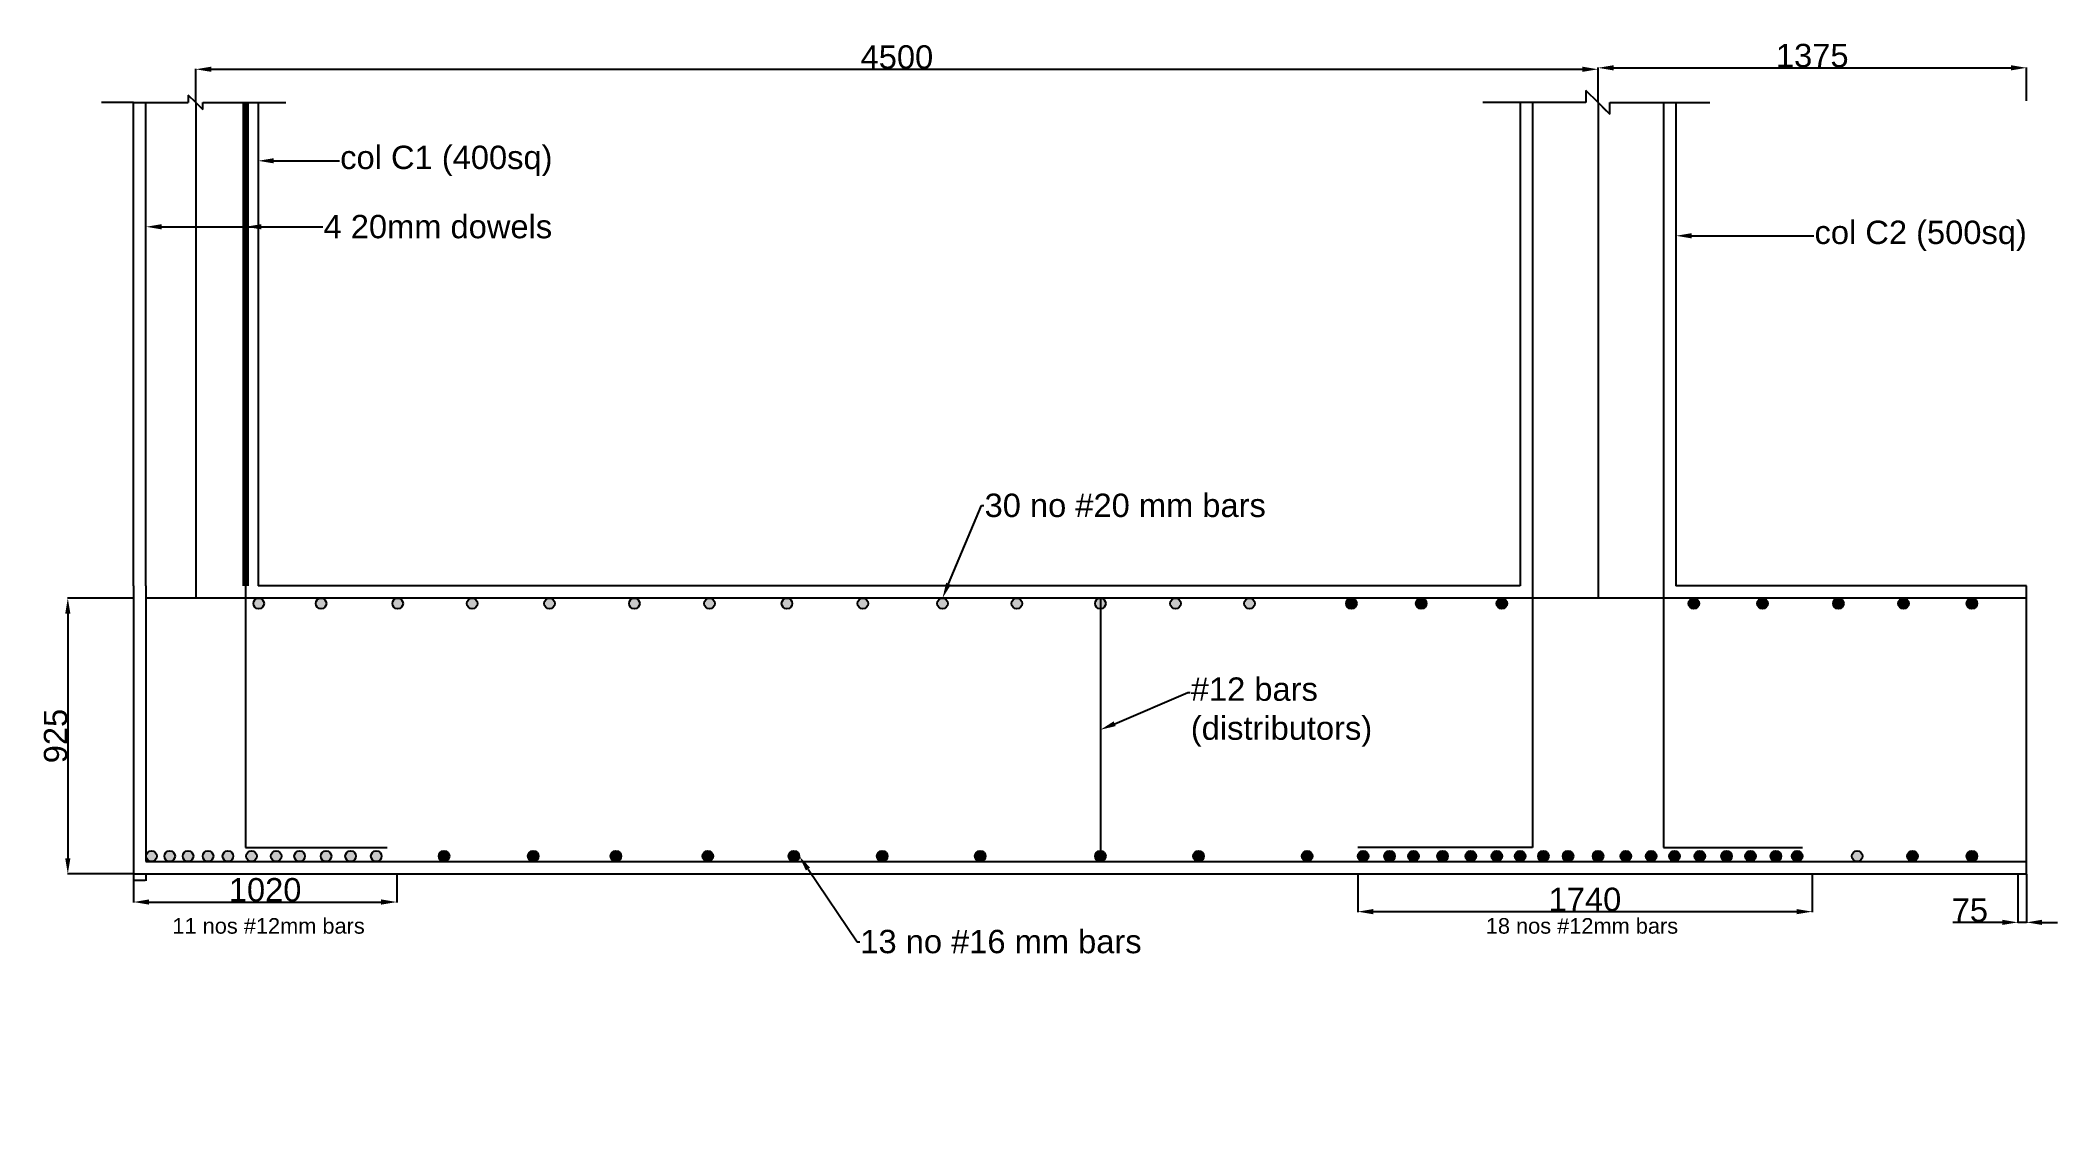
# Model space of a CAD drawing. Header units: millimetres. Extents: x 11113 to 17586, y 10995 to 14449.
import ezdxf
from ezdxf import colors
from ezdxf.entities.mleader import LeaderData, LeaderLine
from ezdxf.math import Vec2, Vec3

# ---------------------------------------------------------------- set-up
doc = ezdxf.new("R2010")
doc.units = ezdxf.units.MM
doc.layers.get('0').update_dxf_attribs({"true_color": 0xc2ced6})
doc.styles.get("Standard").update_dxf_attribs({"font": 'arial.ttf'})
doc.dimstyles.new('ISO-25', dxfattribs={"dimtxt": 2.5, "dimasz": 2.5, "dimexe": 1.25, "dimexo": 0.625, "dimtad": 1, "dimtxsty": 'Standard', "dimcen": 2.5, "dimadec": 0, "dimazin": 0, "dimtfac": 1, "dimtmove": 0, "dimatfit": 3, "dimfxl": 1, "dimarcsym": 0})

# ---------------------------------------------------------------- blocks, each defined once
blk = doc.blocks.new('*D44')
at = {"color": 0, "lineweight": -2, "transparency": 16777216}
for p, q in [((11611.4, 14249.5), (11611.4, 14357.3)), ((11661.4, 14356), (16061.4, 14356)), ((16111.4, 14249.5), (16111.4, 14357.3))]:
    blk.add_line(p, q, dxfattribs=at)
at = {"color": 0, "transparency": 16777216}
for points in [[(11661.4, 14364.4), (11661.4, 14347.7), (11611.4, 14356)], [(16061.4, 14364.4), (16061.4, 14347.7), (16111.4, 14356)]]:
    blk.add_solid(points, dxfattribs=at)
at = {"layer": 'Defpoints', "color": 0, "transparency": 16777216}
for p in [(16111.4, 14356), (11611.4, 14248.9), (16111.4, 14248.9)]:
    blk.add_point(p, dxfattribs=at)
at = {"color": 0, "transparency": 16777216, "insert": (13861.4, 14394.9), "char_height": 75, "attachment_point": 5}
blk.add_mtext('4500', dxfattribs=at)
blk = doc.blocks.new('*D45')
at = {"color": 0, "lineweight": -2, "transparency": 16777216}
for p, q in [((16111.4, 14255.1), (16111.4, 14361.9)), ((16161.4, 14360.7), (17436.4, 14360.7)), ((17486.4, 14255.1), (17486.4, 14361.9))]:
    blk.add_line(p, q, dxfattribs=at)
at = {"color": 0, "transparency": 16777216}
for points in [[(16161.4, 14369), (16161.4, 14352.3), (16111.4, 14360.7)], [(17436.4, 14369), (17436.4, 14352.3), (17486.4, 14360.7)]]:
    blk.add_solid(points, dxfattribs=at)
at = {"layer": 'Defpoints', "color": 0, "transparency": 16777216}
for p in [(17486.4, 14360.7), (16111.4, 14254.4), (17486.4, 14254.4)]:
    blk.add_point(p, dxfattribs=at)
at = {"color": 0, "transparency": 16777216, "insert": (16798.9, 14399.6), "char_height": 75, "attachment_point": 5}
blk.add_mtext('1375', dxfattribs=at)
blk = doc.blocks.new('*D46')
at = {"color": 0, "lineweight": -2, "transparency": 16777216}
for p, q in [((11410.8, 12659), (11199.4, 12659)), ((11200.7, 12609), (11200.7, 11824)), ((11410.8, 11774), (11199.4, 11774))]:
    blk.add_line(p, q, dxfattribs=at)
at = {"color": 0, "transparency": 16777216}
for points in [[(11192.4, 12609), (11209, 12609), (11200.7, 12659)], [(11192.4, 11824), (11209, 11824), (11200.7, 11774)]]:
    blk.add_solid(points, dxfattribs=at)
at = {"layer": 'Defpoints', "color": 0, "transparency": 16777216}
for p in [(11411.4, 12659), (11200.7, 11774), (11411.4, 11774)]:
    blk.add_point(p, dxfattribs=at)
at = {"color": 0, "transparency": 16777216, "insert": (11161.8, 12216.5), "char_height": 75, "attachment_point": 5, "rotation": 90}
blk.add_mtext('925', dxfattribs=at)
blk = doc.blocks.new('*D47')
at = {"color": 0, "lineweight": -2, "transparency": 16777216}
for p, q in [((11411.4, 11773.3), (11411.4, 11752.3)), ((11413.9, 11753.6), (11448.9, 11753.6)), ((11451.4, 11773.3), (11451.4, 11752.3))]:
    blk.add_line(p, q, dxfattribs=at)
at = {"color": 0, "transparency": 16777216}
for points in [[(11413.9, 11754), (11413.9, 11753.2), (11411.4, 11753.6)], [(11448.9, 11754), (11448.9, 11753.2), (11451.4, 11753.6)]]:
    blk.add_solid(points, dxfattribs=at)
at = {"layer": 'Defpoints', "color": 0, "transparency": 16777216}
for p in [(11411.4, 11774), (11451.4, 11774), (11451.4, 11753.6)]:
    blk.add_point(p, dxfattribs=at)
at = {"color": 0, "transparency": 16777216, "insert": (11431.4, 11755.5), "char_height": 2.5, "attachment_point": 5}
blk.add_mtext('85', dxfattribs=at)
blk = doc.blocks.new('*D48')
at = {"color": 0, "lineweight": -2, "transparency": 16777216}
for p, q in [((11411.4, 11773.3), (11411.4, 11682.7)), ((12256.3, 11773.3), (12256.3, 11682.7)), ((11461.4, 11683.9), (12206.3, 11683.9))]:
    blk.add_line(p, q, dxfattribs=at)
at = {"color": 0, "transparency": 16777216}
for points in [[(11461.4, 11692.2), (11461.4, 11675.6), (11411.4, 11683.9)], [(12206.3, 11692.2), (12206.3, 11675.6), (12256.3, 11683.9)]]:
    blk.add_solid(points, dxfattribs=at)
at = {"layer": 'Defpoints', "color": 0, "transparency": 16777216}
for p in [(11411.4, 11774), (12256.3, 11774), (12256.3, 11683.9)]:
    blk.add_point(p, dxfattribs=at)
at = {"color": 0, "transparency": 16777216, "insert": (11833.9, 11722.8), "char_height": 75, "attachment_point": 5}
blk.add_mtext('1020', dxfattribs=at)
blk = doc.blocks.new('*D49')
at = {"color": 0, "lineweight": -2, "transparency": 16777216}
for p, q in [((15340.1, 11773.3), (15340.1, 11651.8)), ((16798.9, 11773.3), (16798.9, 11651.8)), ((15390.1, 11653), (16748.9, 11653))]:
    blk.add_line(p, q, dxfattribs=at)
at = {"color": 0, "transparency": 16777216}
for points in [[(15390.1, 11661.4), (15390.1, 11644.7), (15340.1, 11653)], [(16748.9, 11661.4), (16748.9, 11644.7), (16798.9, 11653)]]:
    blk.add_solid(points, dxfattribs=at)
at = {"layer": 'Defpoints', "color": 0, "transparency": 16777216}
for p in [(15340.1, 11774), (16798.9, 11774), (16798.9, 11653)]:
    blk.add_point(p, dxfattribs=at)
at = {"color": 0, "transparency": 16777216, "insert": (16069.5, 11691.9), "char_height": 75, "attachment_point": 5}
blk.add_mtext('1740', dxfattribs=at)
blk = doc.blocks.new('*D50')
at = {"color": 0, "lineweight": -2, "transparency": 16777216}
for p, q in [((17458.9, 11773.3), (17458.9, 11617.4)), ((17486.4, 11773.3), (17486.4, 11617.4)), ((17408.9, 11618.6), (17250.2, 11618.6)), ((17486.4, 11618.6), (17458.9, 11618.6)), ((17536.4, 11618.6), (17586.4, 11618.6))]:
    blk.add_line(p, q, dxfattribs=at)
at = {"color": 0, "transparency": 16777216}
for points in [[(17408.9, 11626.9), (17408.9, 11610.3), (17458.9, 11618.6)], [(17536.4, 11626.9), (17536.4, 11610.3), (17486.4, 11618.6)]]:
    blk.add_solid(points, dxfattribs=at)
at = {"layer": 'Defpoints', "color": 0, "transparency": 16777216}
for p in [(17458.9, 11774), (17486.4, 11774), (17458.9, 11618.6)]:
    blk.add_point(p, dxfattribs=at)
at = {"color": 0, "transparency": 16777216, "insert": (17304.6, 11657.4), "char_height": 75, "attachment_point": 5}
blk.add_mtext('75', dxfattribs=at)

msp = doc.modelspace()

# ---------------------------------------------------------------- hatches: boundary and pattern name
h = msp.add_hatch(color=252)
h.dxf.hatch_style = 1
h.paths.add_polyline_path([(16960.065, 11831.056, 1), (16925.866, 11831.056, 1)])
h.paths.add_polyline_path([(11830.418, 12641.857, 1), (11796.219, 12641.857, 1)])
h.paths.add_polyline_path([(12030.56, 12641.857, 1), (11996.361, 12641.857, 1)])
h.paths.add_polyline_path([(12276.517, 12641.857, 1), (12242.318, 12641.857, 1)])
h.paths.add_polyline_path([(12515.241, 12641.857, 1), (12481.042, 12641.857, 1)])
h.paths.add_polyline_path([(12763.61, 12641.857, 1), (12729.411, 12641.857, 1)])
h.paths.add_polyline_path([(13001.893, 12641.857, 1), (13036.092, 12641.857, 1)])
h.paths.add_polyline_path([(13277.227, 12641.857, 1), (13243.028, 12641.857, 1)])
h.paths.add_polyline_path([(13491.396, 12641.857, 1), (13525.595, 12641.857, 1)])
h.paths.add_polyline_path([(13734.942, 12641.857, 1), (13769.141, 12641.857, 1)])
h.paths.add_polyline_path([(14024.744, 12641.857, 1), (13990.545, 12641.857, 1)])
h.paths.add_polyline_path([(14263.275, 12641.857, 1), (14229.076, 12641.857, 1)])
h.paths.add_polyline_path([(14514.27, 12658.956), (14514.27, 12624.757, 0.41421356), (14531.37, 12641.857, 0.41421356)])
h.paths.add_polyline_path([(14514.27, 12658.956, 0.41421356), (14497.171, 12641.857, 0.41421356), (14514.27, 12624.757)])
h.paths.add_polyline_path([(14738.456, 12641.857, 1), (14772.655, 12641.857, 1)])
h.paths.add_polyline_path([(14975.912, 12641.857, 1), (15010.111, 12641.857, 1)])
h = msp.add_hatch(color=252)
h.dxf.hatch_style = 1
h.paths.add_polyline_path([(15336.983, 12641.857, 1), (15302.784, 12641.857, 1)], flags=17)
h = msp.add_hatch(color=252)
h.dxf.hatch_style = 1
h.paths.add_polyline_path([(15527.144, 12641.857, 1), (15561.343, 12641.857, 1)], flags=17)
h = msp.add_hatch(color=252)
h.dxf.hatch_style = 1
h.paths.add_polyline_path([(15819.927, 12641.857, 1), (15785.728, 12641.857, 1)], flags=17)
h = msp.add_hatch(color=252)
h.dxf.hatch_style = 1
h.paths.add_polyline_path([(16435.965, 12641.857, 1), (16401.766, 12641.857, 1)], flags=17)
h = msp.add_hatch(color=252)
h.dxf.hatch_style = 1
h.paths.add_polyline_path([(16622.322, 12641.857, 1), (16656.521, 12641.857, 1)], flags=17)
h = msp.add_hatch(color=252)
h.dxf.hatch_style = 1
h.paths.add_polyline_path([(16865.695, 12641.857, 1), (16899.894, 12641.857, 1)], flags=17)
h = msp.add_hatch(color=252)
h.dxf.hatch_style = 1
h.paths.add_polyline_path([(17109.043, 12641.857, 1), (17074.844, 12641.857, 1)], flags=17)
h = msp.add_hatch(color=252)
h.dxf.hatch_style = 1
h.paths.add_polyline_path([(17294.235, 12641.857, 1), (17328.434, 12641.857, 1)], flags=17)
h = msp.add_hatch(color=252)
h.dxf.hatch_style = 1
h.paths.add_polyline_path([(11486.477, 11831.056, 1), (11452.278, 11831.056, 1)])
h.paths.add_polyline_path([(11544.874, 11831.056, 1), (11510.675, 11831.056, 1)])
h.paths.add_polyline_path([(11569.344, 11831.056, 1), (11603.543, 11831.056, 1)])
h.paths.add_polyline_path([(11667.847, 11831.056, 1), (11633.648, 11831.056, 1)])
h.paths.add_polyline_path([(11697.621, 11831.056, 1), (11731.82, 11831.056, 1)])
h.paths.add_polyline_path([(11807.394, 11831.056, 1), (11773.195, 11831.056, 1)])
h.paths.add_polyline_path([(11852.415, 11831.056, 1), (11886.614, 11831.056, 1)])
h.paths.add_polyline_path([(11927.586, 11831.056, 1), (11961.785, 11831.056, 1)])
h.paths.add_polyline_path([(12012.406, 11831.056, 1), (12046.605, 11831.056, 1)])
h.paths.add_polyline_path([(12125.487, 11831.056, 1), (12091.288, 11831.056, 1)])
h.paths.add_polyline_path([(12173.563, 11831.056, 1), (12207.762, 11831.056, 1)])
h = msp.add_hatch(color=252)
h.dxf.hatch_style = 1
h.paths.add_polyline_path([(12390.971, 11831.056, 1), (12425.17, 11831.056, 1)])
h = msp.add_hatch(color=252)
h.dxf.hatch_style = 1
h.paths.add_polyline_path([(12711.505, 11831.056, 1), (12677.306, 11831.056, 1)])
h = msp.add_hatch(color=252)
h.dxf.hatch_style = 1
h.paths.add_polyline_path([(12942.587, 11831.056, 1), (12976.786, 11831.056, 1)])
h = msp.add_hatch(color=252)
h.dxf.hatch_style = 1
h.paths.add_polyline_path([(13237.343, 11831.056, 1), (13271.542, 11831.056, 1)])
h = msp.add_hatch(color=252)
h.dxf.hatch_style = 1
h.paths.add_polyline_path([(13548.052, 11831.056, 1), (13513.853, 11831.056, 1)])
h = msp.add_hatch(color=252)
h.dxf.hatch_style = 1
h.paths.add_polyline_path([(13797.381, 11831.056, 1), (13831.58, 11831.056, 1)])
h = msp.add_hatch(color=252)
h.dxf.hatch_style = 1
h.paths.add_polyline_path([(14112.001, 11831.056, 1), (14146.2, 11831.056, 1)])
h = msp.add_hatch(color=252)
h.dxf.hatch_style = 1
h.paths.add_polyline_path([(14514.27, 11848.155, 0.41421356), (14497.171, 11831.056, 0.41421356), (14514.27, 11813.956)])
h = msp.add_hatch(color=252)
h.dxf.hatch_style = 1
h.paths.add_polyline_path([(14514.27, 11848.155), (14514.27, 11813.956, 0.41421356), (14531.37, 11831.056, 0.41421356)], flags=17)
h = msp.add_hatch(color=252)
h.dxf.hatch_style = 1
h.paths.add_polyline_path([(14812.388, 11831.056, 1), (14846.587, 11831.056, 1)], flags=17)
h = msp.add_hatch(color=252)
h.dxf.hatch_style = 1
h.paths.add_polyline_path([(15160.786, 11831.056, 1), (15194.985, 11831.056, 1)], flags=17)
h = msp.add_hatch(color=252)
h.dxf.hatch_style = 1
h.paths.add_polyline_path([(15374.643, 11831.056, 1), (15340.444, 11831.056, 1)], flags=17)
h = msp.add_hatch(color=252)
h.dxf.hatch_style = 1
h.paths.add_polyline_path([(15425.52, 11831.056, 1), (15459.719, 11831.056, 1)], flags=17)
h = msp.add_hatch(color=252)
h.dxf.hatch_style = 1
h.paths.add_polyline_path([(15502.308, 11831.056, 1), (15536.507, 11831.056, 1)], flags=17)
h = msp.add_hatch(color=252)
h.dxf.hatch_style = 1
h.paths.add_polyline_path([(15595.557, 11831.056, 1), (15629.756, 11831.056, 1)], flags=17)
h = msp.add_hatch(color=252)
h.dxf.hatch_style = 1
h.paths.add_polyline_path([(15720.211, 11831.056, 1), (15686.012, 11831.056, 1)], flags=17)
h = msp.add_hatch(color=252)
h.dxf.hatch_style = 1
h.paths.add_polyline_path([(15769.683, 11831.056, 1), (15803.882, 11831.056, 1)], flags=17)
h = msp.add_hatch(color=252)
h.dxf.hatch_style = 1
h.paths.add_polyline_path([(15844.308, 11831.056, 1), (15878.507, 11831.056, 1)], flags=17)
h = msp.add_hatch(color=252)
h.dxf.hatch_style = 1
h.paths.add_polyline_path([(15918.933, 11831.056, 1), (15953.132, 11831.056, 1)], flags=17)
h = msp.add_hatch(color=252)
h.dxf.hatch_style = 1
h.paths.add_polyline_path([(16032.281, 11831.056, 1), (15998.082, 11831.056, 1)], flags=17)
h = msp.add_hatch(color=252)
h.dxf.hatch_style = 1
h.paths.add_polyline_path([(16128.538, 11831.056, 1), (16094.339, 11831.056, 1)], flags=17)
h = msp.add_hatch(color=252)
h.dxf.hatch_style = 1
h.paths.add_polyline_path([(16217.713, 11831.056, 1), (16183.514, 11831.056, 1)], flags=17)
h = msp.add_hatch(color=252)
h.dxf.hatch_style = 1
h.paths.add_polyline_path([(16299.123, 11831.056, 1), (16264.924, 11831.056, 1)], flags=17)
h = msp.add_hatch(color=252)
h.dxf.hatch_style = 1
h.paths.add_polyline_path([(16339.549, 11831.056, 1), (16373.748, 11831.056, 1)], flags=17)
h = msp.add_hatch(color=252)
h.dxf.hatch_style = 1
h.paths.add_polyline_path([(16455.158, 11831.056, 1), (16420.959, 11831.056, 1)], flags=17)
h = msp.add_hatch(color=252)
h.dxf.hatch_style = 1
h.paths.add_polyline_path([(16541.09, 11831.056, 1), (16506.891, 11831.056, 1)], flags=17)
h = msp.add_hatch(color=252)
h.dxf.hatch_style = 1
h.paths.add_polyline_path([(16617.976, 11831.056, 1), (16583.777, 11831.056, 1)], flags=17)
h = msp.add_hatch(color=252)
h.dxf.hatch_style = 1
h.paths.add_polyline_path([(16665.187, 11831.056, 1), (16699.386, 11831.056, 1)], flags=17)
h = msp.add_hatch(color=252)
h.dxf.hatch_style = 1
h.paths.add_polyline_path([(16767.443, 11831.056, 1), (16733.244, 11831.056, 1)], flags=17)
h = msp.add_hatch(color=252)
h.dxf.hatch_style = 1
h.paths.add_polyline_path([(17103.446, 11831.056, 1), (17137.645, 11831.056, 1)], flags=17)
h = msp.add_hatch(color=252)
h.dxf.hatch_style = 1
h.paths.add_polyline_path([(17294.235, 11831.056, 1), (17328.434, 11831.056, 1)], flags=17)

# ---------------------------------------------------------------- linework, layer by layer
for p, q in [((11411.438, 14248.883), (11309.09, 14248.883)), ((11411.438, 12698.956), (11411.438, 14248.883)), ((11411.438, 14248.883), (11587.212, 14248.883)), ((11451.438, 12698.956), (11451.438, 14248.883)), ((11611.438, 14248.883), (11587.212, 14272.844)), ((11587.212, 14272.844), (11587.212, 14248.883)), ((11611.438, 14248.883), (11633.959, 14226.714)), ((11611.438, 14248.883), (11611.438, 12658.956)), ((11633.959, 14226.714), (11633.959, 14248.883)), ((11633.959, 14248.883), (11811.438, 14248.883)), ((11811.438, 14248.883), (11811.438, 12698.956)), ((11811.438, 14248.883), (11900.468, 14248.883)), ((15861.438, 14248.883), (15741.583, 14248.883)), ((15861.438, 14248.883), (15861.438, 12698.956)), ((16071.837, 14248.883), (15861.438, 14248.883)), ((15901.438, 14248.883), (15901.438, 12698.956)), ((16111.438, 14248.883), (16071.837, 14288.244)), ((16071.837, 14288.244), (16071.837, 14248.883)), ((16111.438, 14248.883), (16137.781, 14222.701)), ((16111.438, 14248.883), (16149.105, 14211.445)), ((16111.438, 14248.883), (16111.438, 12658.956)), ((16149.105, 14248.883), (16361.438, 14248.883)), ((16149.105, 14211.445), (16149.105, 14248.883)), ((16321.438, 14248.883), (16321.438, 12698.956)), ((16361.438, 14248.883), (16361.438, 12698.956)), ((16361.438, 14248.883), (16470.401, 14248.883)), ((11411.438, 12698.956), (11411.438, 11773.956)), ((11451.438, 12698.956), (11451.438, 11813.956)), ((11771.438, 12698.956), (11771.438, 11859.286)), ((15861.438, 12698.956), (11811.438, 12698.956)), ((15901.438, 12698.956), (15901.438, 11859.286)), ((16321.438, 12698.956), (16321.438, 11859.286)), ((17486.438, 12698.956), (16361.438, 12698.956)), ((17486.438, 11773.956), (17486.438, 12698.956)), ((11611.438, 12658.956), (11451.438, 12658.956)), ((16111.438, 12658.956), (11611.438, 12658.956)), ((14514.27, 12658.956), (14514.27, 11813.956)), ((17486.438, 12658.956), (16111.438, 12658.956)), ((11771.438, 11859.286), (12225.806, 11859.286)), ((15463.219, 11859.286), (15340.1, 11859.286)), ((15901.438, 11859.286), (15463.219, 11859.286)), ((16321.438, 11859.286), (16750.344, 11859.286)), ((16750.344, 11859.286), (16767.728, 11859.286)), ((11451.438, 11813.956), (11611.438, 11813.956)), ((11611.438, 11813.956), (16111.438, 11813.956)), ((16111.438, 11813.956), (17486.438, 11813.956)), ((11411.438, 11773.956), (11611.438, 11773.956)), ((11451.438, 11773.956), (12471.438, 11773.956)), ((11611.438, 11773.956), (16111.438, 11773.956)), ((16111.438, 11773.956), (17486.438, 11773.956))]:
    msp.add_line(p, q)
at = {"lineweight": 211, "ltscale": 10}
msp.add_line((11771.438, 14248.883), (11771.438, 12698.956), dxfattribs=at)
for centre in [(11813.319, 12641.857), (12013.46, 12641.857), (12259.418, 12641.857), (12498.141, 12641.857), (12746.51, 12641.857), (13018.992, 12641.857), (13260.127, 12641.857), (13508.496, 12641.857), (13752.042, 12641.857), (14007.645, 12641.857), (14246.175, 12641.857), (14514.27, 12641.857), (14755.556, 12641.857), (14993.012, 12641.857), (15319.884, 12641.857), (15544.243, 12641.857), (15802.827, 12641.857), (16418.865, 12641.857), (16639.422, 12641.857), (16882.795, 12641.857), (17091.943, 12641.857), (17311.335, 12641.857), (11469.377, 11831.056), (11527.775, 11831.056), (11586.444, 11831.056), (11650.748, 11831.056), (11714.72, 11831.056), (11790.294, 11831.056), (11869.514, 11831.056), (11944.686, 11831.056), (12029.505, 11831.056), (12108.388, 11831.056), (12190.663, 11831.056), (12408.071, 11831.056), (12694.405, 11831.056), (12959.686, 11831.056), (13254.443, 11831.056), (13530.952, 11831.056), (13814.48, 11831.056), (14129.1, 11831.056), (14514.27, 11831.056), (14829.487, 11831.056), (15177.885, 11831.056), (15357.544, 11831.056), (15442.619, 11831.056), (15519.408, 11831.056), (15612.656, 11831.056), (15703.111, 11831.056), (15786.782, 11831.056), (15861.408, 11831.056), (15936.033, 11831.056), (16015.181, 11831.056), (16111.438, 11831.056), (16200.614, 11831.056), (16282.023, 11831.056), (16356.649, 11831.056), (16438.058, 11831.056), (16523.99, 11831.056), (16600.877, 11831.056), (16682.286, 11831.056), (16750.344, 11831.056), (16942.965, 11831.056), (17120.546, 11831.056), (17311.335, 11831.056)]:
    msp.add_circle(centre, 17.099)

# ---------------------------------------------------------------- texts
at = {"char_height": 50, "attachment_point": 1}
for s, insert in [('11 nos #12mm bars', (11536.323, 11632.34)), ('18 nos #12mm bars', (15751.193, 11632.34))]:
    msp.add_mtext(s, dxfattribs=dict(at, insert=insert))

# ---------------------------------------------------------------- dimensions: what is measured, and where the dimension line sits
for base, p1, p2, picture, middle in [((16111.438, 14356.03), (11611.438, 14248.883), (16111.438, 14248.883), '*D44', (13861.438, 14394.948)), ((17486.438, 14360.665), (16111.438, 14254.44), (17486.438, 14254.44), '*D45', (16798.938, 14399.609))]:
    dim = msp.add_linear_dim(base=base, p1=p1, p2=p2, dimstyle='ISO-25', override={"dimtxt": 75, "dimasz": 50})
    dim.commit()
    dim.dimension.update_dxf_attribs({"geometry": picture, "text_midpoint": middle})
dim = msp.add_linear_dim(base=(11200.683, 11773.956), p1=(11411.438, 12658.956), p2=(11411.438, 11773.956), angle=90, text='925', dimstyle='ISO-25', override={"dimtxt": 75, "dimasz": 50})
dim.commit()
dim.dimension.update_dxf_attribs({"geometry": '*D46', "text_midpoint": (11161.765, 12216.456)})
dim = msp.add_linear_dim(base=(11451.438, 11753.582), p1=(11411.438, 11773.956), p2=(11451.438, 11773.956), text='85', dimstyle='ISO-25')
dim.commit()
dim.dimension.update_dxf_attribs({"geometry": '*D47', "text_midpoint": (11431.438, 11755.483)})
for base, p1, p2, text, picture, middle in [((12256.267, 11683.913), (11411.438, 11773.956), (12256.267, 11773.956), '1020', '*D48', (11833.853, 11722.83)), ((16798.938, 11653.018), (15340.1, 11773.956), (16798.938, 11773.956), '1740', '*D49', (16069.519, 11691.936)), ((17458.882, 11618.607), (17486.438, 11773.956), (17458.882, 11773.956), '75', '*D50', (17304.565, 11657.371))]:
    dim = msp.add_linear_dim(base=base, p1=p1, p2=p2, text=text, dimstyle='ISO-25', override={"dimtxt": 75, "dimasz": 50})
    dim.commit()
    dim.dimension.update_dxf_attribs({"geometry": picture, "text_midpoint": middle})

# ---------------------------------------------------------------- leaders
ml = msp.add_multileader_mtext('Standard')
ml.set_content('col C1 (400sq)', color=256)
ml.set_leader_properties()
ml.build(insert=Vec2(0, 0))
ml.multileader.update_dxf_attribs({"arrow_head_size": 50})
ctx = ml.context
ctx.base_point, ctx.char_height, ctx.arrow_head_size, ctx.plane_origin = Vec3(12072.847, 14062.328), 75, 50, Vec3(11811.438, 14062.328)
notes = []
notes.append((ctx, [(0, (1, 1, 0), (12064.847, 14062.328), (1, 0), 8, [(0, [(11811.438, 14062.328)], 0, [])])]))
ctx.mtext.insert, ctx.mtext.flow_direction = Vec3(12074.847, 14110.853), 5
ml = msp.add_multileader_mtext('Standard')
ml.set_content('4 20mm dowels', color=256)
ml.set_leader_properties()
ml.build(insert=Vec2(0, 0))
ml.multileader.update_dxf_attribs({"arrow_head_size": 50})
ctx = ml.context
ctx.base_point, ctx.char_height, ctx.arrow_head_size, ctx.plane_origin = Vec3(12019.386, 13850.632), 75, 50, Vec3(11451.438, 13850.632)
notes.append((ctx, [(0, (1, 1, 0), (12011.386, 13850.632), (1, 0), 8, [(0, [(11451.438, 13850.632)], 0, [])])]))
ctx.mtext.insert, ctx.mtext.flow_direction = Vec3(12021.386, 13888.772), 5
ml = msp.add_multileader_mtext('Standard')
ml.set_content('', color=256)
ml.set_leader_properties()
ml.build(insert=Vec2(0, 0))
ml.multileader.update_dxf_attribs({"arrow_head_size": 50})
ctx = ml.context
ctx.base_point, ctx.char_height, ctx.arrow_head_size, ctx.plane_origin = Vec3(12019.386, 13850.632), 75, 50, Vec3(11771.438, 13850.632)
notes.append((ctx, [(0, (1, 1, 0), (12011.386, 13850.632), (1, 0), 8, [(0, [(11771.438, 13850.632)], 0, [])])]))
ctx.mtext.insert, ctx.mtext.flow_direction = Vec3(12021.386, 13888.132), 5
ml = msp.add_multileader_mtext('Standard')
ml.set_content('col C2 (500sq)', color=256)
ml.set_leader_properties()
ml.build(insert=Vec2(0, 0))
ml.multileader.update_dxf_attribs({"arrow_head_size": 50})
ctx = ml.context
ctx.base_point, ctx.char_height, ctx.arrow_head_size, ctx.plane_origin = Vec3(16804.213, 13821.756), 75, 50, Vec3(16361.438, 13821.756)
notes.append((ctx, [(0, (1, 1, 0), (16796.213, 13821.756), (1, 0), 8, [(0, [(16361.438, 13821.756)], 0, [])])]))
ctx.mtext.insert, ctx.mtext.flow_direction = Vec3(16806.213, 13870.281), 5
ml = msp.add_multileader_mtext('Standard')
ml.set_content('30 no #20 mm bars', color=256)
ml.set_leader_properties()
ml.build(insert=Vec2(0, 0))
ml.multileader.update_dxf_attribs({"arrow_head_size": 50})
ctx = ml.context
ctx.base_point, ctx.char_height, ctx.arrow_head_size, ctx.plane_origin = Vec3(14140.732, 12956.115), 75, 50, Vec3(14007.645, 12658.956)
notes.append((ctx, [(0, (1, 1, 0), (14132.732, 12956.115), (1, 0), 8, [(0, [(14007.645, 12658.956)], 0, [])])]))
ctx.mtext.insert, ctx.mtext.flow_direction = Vec3(14142.732, 12994.28), 5
ml = msp.add_multileader_mtext('Standard')
ml.set_content('#12 bars^J(distributors)', color=256)
ml.set_leader_properties()
ml.build(insert=Vec2(0, 0))
ml.multileader.update_dxf_attribs({"arrow_head_size": 50})
ctx = ml.context
ctx.base_point, ctx.char_height, ctx.arrow_head_size, ctx.plane_origin = Vec3(14802.576, 12356.007), 75, 50, Vec3(14514.27, 12236.456)
notes.append((ctx, [(0, (1, 1, 0), (14794.576, 12356.007), (1, 0), 8, [(0, [(14514.27, 12236.456)], 0, [])])]))
ctx.mtext.insert, ctx.mtext.flow_direction = Vec3(14804.576, 12404.532), 5
ml = msp.add_multileader_mtext('Standard')
ml.set_content('13 no #16 mm bars', color=256)
ml.set_leader_properties()
ml.build(insert=Vec2(0, 0))
ml.multileader.update_dxf_attribs({"arrow_head_size": 50})
ctx = ml.context
ctx.base_point, ctx.char_height, ctx.arrow_head_size, ctx.plane_origin = Vec3(13742.059, 11556.488), 75, 50, Vec3(13548.052, 11831.056)
notes.append((ctx, [(0, (1, 1, 0), (13734.059, 11556.488), (1, 0), 8, [(0, [(13548.052, 11831.056)], 0, [])])]))
ctx.mtext.insert, ctx.mtext.flow_direction = Vec3(13744.059, 11594.653), 5
for ctx, leaders in notes:
    for number, flags, end, landing, length, lines in leaders:
        leader = LeaderData()
        leader.index, (leader.has_last_leader_line, leader.has_dogleg_vector, leader.attachment_direction) = number, flags
        leader.last_leader_point, leader.dogleg_vector, leader.dogleg_length = Vec3(end), Vec3(landing), length
        for number, points, colour, breaks in lines:
            line = LeaderLine()
            line.index, line.vertices, line.color, line.breaks = number, Vec3.list(points), colors.encode_raw_color(colour), breaks
            leader.lines.append(line)
        ctx.leaders.append(leader)

doc.saveas('drawing.dxf')
